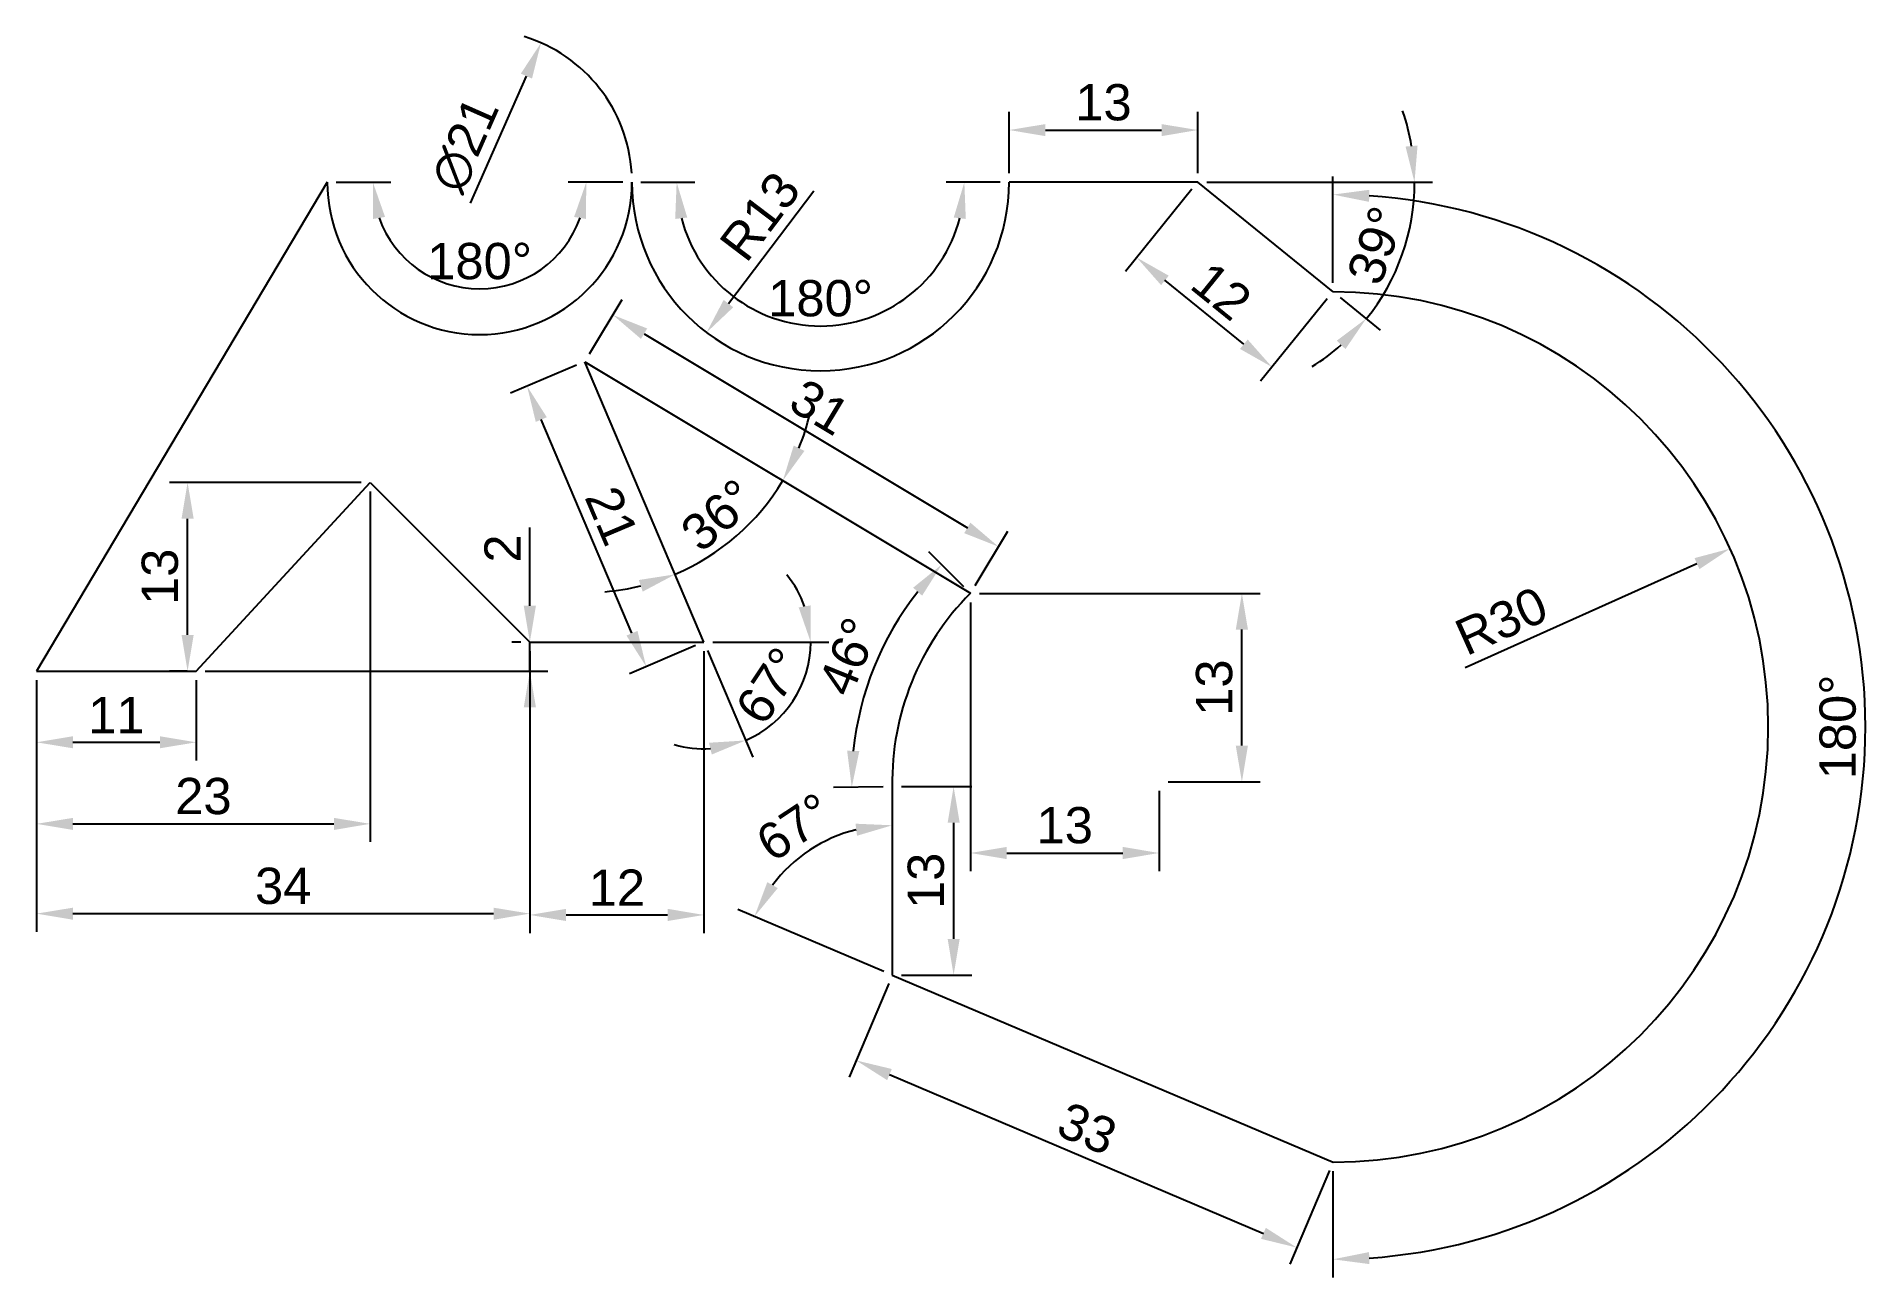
# Model space of a CAD drawing. Header units: millimetres. Extents: x 100 to 226, y 58 to 144.
import ezdxf

# ---------------------------------------------------------------- set-up
doc = ezdxf.new("R2010")
doc.units = ezdxf.units.MM
doc.styles.get("Standard").update_dxf_attribs({"font": 'arial.ttf'})
doc.dimstyles.new('ISO-25', dxfattribs={"dimtxt": 2.5, "dimasz": 2.5, "dimexe": 1.25, "dimexo": 0.625, "dimtad": 1, "dimtxsty": 'Standard', "dimcen": 2.5, "dimadec": 0, "dimazin": 0, "dimtfac": 1, "dimtmove": 0, "dimatfit": 3, "dimfxl": 1, "dimarcsym": 0})

# ---------------------------------------------------------------- blocks, each defined once
blk = doc.blocks.new('*D2')
at = {"color": 0, "lineweight": -2, "transparency": 16777216}
for p, q in [((100, 99.38), (100, 93.84)), ((111, 99.38), (111, 93.84)), ((102.5, 95.09), (108.5, 95.09))]:
    blk.add_line(p, q, dxfattribs=at)
at = {"color": 0, "transparency": 16777216}
for points in [[(102.5, 95.51), (102.5, 94.68), (100, 95.09)], [(108.5, 95.51), (108.5, 94.68), (111, 95.09)]]:
    blk.add_solid(points, dxfattribs=at)
at = {"layer": 'Defpoints', "color": 0, "transparency": 16777216}
for p in [(100, 100), (111, 100), (111, 95.09)]:
    blk.add_point(p, dxfattribs=at)
at = {"color": 0, "transparency": 16777216, "insert": (105.5, 96.97), "char_height": 2.5, "attachment_point": 5}
blk.add_mtext('11', dxfattribs=at)
blk = doc.blocks.new('*D3')
at = {"color": 0, "lineweight": -2, "transparency": 16777216}
for p, q in [((123, 112.38), (123, 88.22)), ((100, 99.38), (100, 88.22)), ((102.5, 89.47), (120.5, 89.47))]:
    blk.add_line(p, q, dxfattribs=at)
at = {"color": 0, "transparency": 16777216}
for points in [[(102.5, 89.88), (102.5, 89.05), (100, 89.47)], [(120.5, 89.88), (120.5, 89.05), (123, 89.47)]]:
    blk.add_solid(points, dxfattribs=at)
at = {"layer": 'Defpoints', "color": 0, "transparency": 16777216}
for p in [(123, 113), (100, 100), (123, 89.47)]:
    blk.add_point(p, dxfattribs=at)
at = {"color": 0, "transparency": 16777216, "insert": (111.5, 91.37), "char_height": 2.5, "attachment_point": 5}
blk.add_mtext('23', dxfattribs=at)
blk = doc.blocks.new('*D4')
at = {"color": 0, "lineweight": -2, "transparency": 16777216}
for p, q in [((134, 101.38), (134, 82.03)), ((100, 99.38), (100, 82.03)), ((102.5, 83.28), (131.5, 83.28))]:
    blk.add_line(p, q, dxfattribs=at)
at = {"color": 0, "transparency": 16777216}
for points in [[(102.5, 83.69), (102.5, 82.86), (100, 83.28)], [(131.5, 83.69), (131.5, 82.86), (134, 83.28)]]:
    blk.add_solid(points, dxfattribs=at)
at = {"layer": 'Defpoints', "color": 0, "transparency": 16777216}
for p in [(134, 102), (100, 100), (134, 83.28)]:
    blk.add_point(p, dxfattribs=at)
at = {"color": 0, "transparency": 16777216, "insert": (117, 85.18), "char_height": 2.5, "attachment_point": 5}
blk.add_mtext('34', dxfattribs=at)
blk = doc.blocks.new('*D5')
at = {"color": 0, "lineweight": -2, "transparency": 16777216}
for p, q in [((122.38, 113), (109.16, 113)), ((110.41, 102.5), (110.41, 110.5)), ((110.38, 100), (109.16, 100))]:
    blk.add_line(p, q, dxfattribs=at)
at = {"color": 0, "transparency": 16777216}
for points in [[(109.99, 110.5), (110.83, 110.5), (110.41, 113)], [(109.99, 102.5), (110.83, 102.5), (110.41, 100)]]:
    blk.add_solid(points, dxfattribs=at)
at = {"layer": 'Defpoints', "color": 0, "transparency": 16777216}
for p in [(110.41, 113), (123, 113), (111, 100)]:
    blk.add_point(p, dxfattribs=at)
at = {"color": 0, "transparency": 16777216, "insert": (108.51, 106.5), "char_height": 2.5, "attachment_point": 5, "rotation": 90}
blk.add_mtext('13', dxfattribs=at)
blk = doc.blocks.new('*D6')
at = {"color": 0, "lineweight": -2, "transparency": 16777216}
for p, q in [((134, 104.5), (134, 109.91)), ((133.38, 102), (132.75, 102)), ((134, 100), (134, 102)), ((111.63, 100), (135.25, 100)), ((134, 97.5), (134, 95))]:
    blk.add_line(p, q, dxfattribs=at)
at = {"color": 0, "transparency": 16777216}
for points in [[(133.58, 104.5), (134.42, 104.5), (134, 102)], [(133.58, 97.5), (134.42, 97.5), (134, 100)]]:
    blk.add_solid(points, dxfattribs=at)
at = {"layer": 'Defpoints', "color": 0, "transparency": 16777216}
for p in [(134, 102), (134, 102), (111, 100)]:
    blk.add_point(p, dxfattribs=at)
at = {"color": 0, "transparency": 16777216, "insert": (132.12, 108.45), "char_height": 2.5, "attachment_point": 5, "rotation": 90}
blk.add_mtext('2', dxfattribs=at)
blk = doc.blocks.new('*D7')
at = {"color": 0, "lineweight": -2, "transparency": 16777216}
for p, q in [((134, 101.38), (134, 81.94)), ((146, 101.38), (146, 81.94)), ((136.5, 83.19), (143.5, 83.19))]:
    blk.add_line(p, q, dxfattribs=at)
at = {"color": 0, "transparency": 16777216}
for points in [[(136.5, 83.61), (136.5, 82.77), (134, 83.19)], [(143.5, 83.61), (143.5, 82.77), (146, 83.19)]]:
    blk.add_solid(points, dxfattribs=at)
at = {"layer": 'Defpoints', "color": 0, "transparency": 16777216}
for p in [(134, 102), (146, 102), (146, 83.19)]:
    blk.add_point(p, dxfattribs=at)
at = {"color": 0, "transparency": 16777216, "insert": (140, 85.07), "char_height": 2.5, "attachment_point": 5}
blk.add_mtext('12', dxfattribs=at)
blk = doc.blocks.new('*D8')
at = {"color": 0, "lineweight": -2, "transparency": 16777216}
for p, q in [((137.22, 121.09), (132.66, 119.15)), ((141.04, 102.61), (134.79, 117.34)), ((145.42, 101.76), (140.87, 99.82))]:
    blk.add_line(p, q, dxfattribs=at)
at = {"color": 0, "transparency": 16777216}
for points in [[(135.17, 117.5), (134.41, 117.18), (133.81, 119.64)], [(141.42, 102.77), (140.66, 102.45), (142.02, 100.31)]]:
    blk.add_solid(points, dxfattribs=at)
at = {"layer": 'Defpoints', "color": 0, "transparency": 16777216}
for p in [(137.79, 121.33), (133.81, 119.64), (146, 102)]:
    blk.add_point(p, dxfattribs=at)
at = {"color": 0, "transparency": 16777216, "insert": (139.65, 110.71), "char_height": 2.5, "attachment_point": 5, "rotation": 293}
blk.add_mtext('21', dxfattribs=at)
blk = doc.blocks.new('*D9')
at = {"color": 0, "lineweight": -2, "transparency": 16777216}
for p, q in [((138.12, 121.87), (140.37, 125.62)), ((141.87, 123.26), (164.16, 109.87)), ((164.69, 105.9), (166.94, 109.65))]:
    blk.add_line(p, q, dxfattribs=at)
at = {"color": 0, "transparency": 16777216}
for points in [[(142.09, 123.62), (141.66, 122.9), (139.73, 124.55)], [(164.37, 110.23), (163.94, 109.51), (166.3, 108.58)]]:
    blk.add_solid(points, dxfattribs=at)
at = {"layer": 'Defpoints', "color": 0, "transparency": 16777216}
for p in [(137.79, 121.33), (166.3, 108.58), (164.37, 105.36)]:
    blk.add_point(p, dxfattribs=at)
at = {"color": 0, "transparency": 16777216, "insert": (153.99, 118.19), "char_height": 2.5, "attachment_point": 5, "rotation": 329}
blk.add_mtext('31', dxfattribs=at)
blk = doc.blocks.new('*D10')
at = {"color": 0, "lineweight": -2, "transparency": 16777216}
for p, q in [((164.37, 104.74), (164.37, 86.21)), ((177.37, 91.74), (177.37, 86.21)), ((166.87, 87.46), (174.87, 87.46))]:
    blk.add_line(p, q, dxfattribs=at)
at = {"color": 0, "transparency": 16777216}
for points in [[(166.87, 87.88), (166.87, 87.04), (164.37, 87.46)], [(174.87, 87.88), (174.87, 87.04), (177.37, 87.46)]]:
    blk.add_solid(points, dxfattribs=at)
at = {"layer": 'Defpoints', "color": 0, "transparency": 16777216}
for p in [(164.37, 105.36), (177.37, 92.36), (177.37, 87.46)]:
    blk.add_point(p, dxfattribs=at)
at = {"color": 0, "transparency": 16777216, "insert": (170.87, 89.36), "char_height": 2.5, "attachment_point": 5}
blk.add_mtext('13', dxfattribs=at)
blk = doc.blocks.new('*D11')
at = {"color": 0, "lineweight": -2, "transparency": 16777216}
for p, q in [((164.99, 105.36), (184.33, 105.36)), ((183.08, 94.86), (183.08, 102.86)), ((177.99, 92.36), (184.33, 92.36))]:
    blk.add_line(p, q, dxfattribs=at)
at = {"color": 0, "transparency": 16777216}
for points in [[(182.66, 102.86), (183.5, 102.86), (183.08, 105.36)], [(182.66, 94.86), (183.5, 94.86), (183.08, 92.36)]]:
    blk.add_solid(points, dxfattribs=at)
at = {"layer": 'Defpoints', "color": 0, "transparency": 16777216}
for p in [(164.37, 105.36), (183.08, 105.36), (177.37, 92.36)]:
    blk.add_point(p, dxfattribs=at)
at = {"color": 0, "transparency": 16777216, "insert": (181.18, 98.86), "char_height": 2.5, "attachment_point": 5, "rotation": 90}
blk.add_mtext('13', dxfattribs=at)
blk = doc.blocks.new('*D12')
at = {"color": 0, "lineweight": -2, "transparency": 16777216}
for p, q in [((163.92, 105.81), (161.5, 108.23)), ((158.36, 92.03), (154.94, 91.97))]:
    blk.add_line(p, q, dxfattribs=at)
blk.add_arc((177.37, 92.36), 21.18, 141.7658, 174.2342, dxfattribs=at)
at = {"color": 0, "transparency": 16777216}
for points in [[(160.42, 105.75), (161.04, 105.2), (162.39, 107.34)], [(156.71, 94.48), (155.87, 94.51), (156.19, 91.99)]]:
    blk.add_solid(points, dxfattribs=at)
at = {"layer": 'Defpoints', "color": 0, "transparency": 16777216}
for p in [(164.37, 105.36), (158.96, 102.85), (158.98, 92.04), (177.37, 92.36)]:
    blk.add_point(p, dxfattribs=at)
at = {"color": 0, "transparency": 16777216, "insert": (155.96, 101.01), "char_height": 2.5, "attachment_point": 5, "rotation": 68}
blk.add_mtext('46°', dxfattribs=at)
blk = doc.blocks.new('*D13')
at = {"color": 0, "lineweight": -2, "transparency": 16777216}
for start, end in [(338.0049, 347.0099), (293, 329), (274.9901, 283.9951)]:
    blk.add_arc((137.79, 121.33), 15.92, start, end, dxfattribs=at)
at = {"color": 0, "transparency": 16777216}
for points in [[(152.93, 115.18), (152.19, 115.55), (151.44, 113.13)], [(141.51, 106.28), (141.78, 105.48), (144.02, 106.67)]]:
    blk.add_solid(points, dxfattribs=at)
at = {"layer": 'Defpoints', "color": 0, "transparency": 16777216}
for p in [(137.79, 121.33), (137.79, 121.33), (146.93, 108.29), (164.37, 105.36), (146, 102)]:
    blk.add_point(p, dxfattribs=at)
at = {"color": 0, "transparency": 16777216, "insert": (146.99, 110.75), "char_height": 2.5, "attachment_point": 5, "rotation": 41}
blk.add_mtext('36°', dxfattribs=at)
blk = doc.blocks.new('*D14')
at = {"color": 0, "lineweight": -2, "transparency": 16777216}
for p, q in [((146.24, 101.42), (149.36, 94.07)), ((146.62, 102), (154.61, 102))]:
    blk.add_line(p, q, dxfattribs=at)
for start, end in [(19.5531, 39.1062), (293, 0), (253.8938, 273.4469)]:
    blk.add_arc((146, 102), 7.36, start, end, dxfattribs=at)
at = {"color": 0, "transparency": 16777216}
for points in [[(153.35, 104.53), (152.53, 104.39), (153.36, 102)], [(146.35, 95.06), (146.54, 94.25), (148.88, 95.22)]]:
    blk.add_solid(points, dxfattribs=at)
at = {"layer": 'Defpoints', "color": 0, "transparency": 16777216}
for p in [(137.79, 121.33), (134, 102), (146, 102), (146, 102), (151.24, 96.83)]:
    blk.add_point(p, dxfattribs=at)
at = {"color": 0, "transparency": 16777216, "insert": (150.55, 98.99), "char_height": 2.5, "attachment_point": 5, "rotation": 56.5}
blk.add_mtext('67°', dxfattribs=at)
blk = doc.blocks.new('*D15')
at = {"color": 0, "lineweight": -2, "transparency": 16777216}
for p, q in [((159.61, 92.04), (164.46, 92.04)), ((163.21, 89.54), (163.21, 81.54)), ((159.61, 79.04), (164.46, 79.04))]:
    blk.add_line(p, q, dxfattribs=at)
at = {"color": 0, "transparency": 16777216}
for points in [[(162.8, 89.54), (163.63, 89.54), (163.21, 92.04)], [(162.8, 81.54), (163.63, 81.54), (163.21, 79.04)]]:
    blk.add_solid(points, dxfattribs=at)
at = {"layer": 'Defpoints', "color": 0, "transparency": 16777216}
for p in [(158.98, 92.04), (158.98, 79.04), (163.21, 79.04)]:
    blk.add_point(p, dxfattribs=at)
at = {"color": 0, "transparency": 16777216, "insert": (161.31, 85.54), "char_height": 2.5, "attachment_point": 5, "rotation": 90}
blk.add_mtext('13', dxfattribs=at)
blk = doc.blocks.new('*D16')
at = {"color": 0, "lineweight": -2, "transparency": 16777216}
blk.add_line((158.41, 79.29), (148.33, 83.57), dxfattribs=at)
blk.add_arc((158.98, 79.04), 10.33, 103.905, 143.095, dxfattribs=at)
at = {"color": 0, "transparency": 16777216}
for points in [[(156.45, 89.48), (156.55, 88.65), (158.98, 89.37)], [(151.09, 85.04), (150.37, 85.45), (149.48, 83.08)]]:
    blk.add_solid(points, dxfattribs=at)
at = {"layer": 'Defpoints', "color": 0, "transparency": 16777216}
for p in [(158.98, 92.04), (155.06, 88.6), (158.98, 79.04), (158.98, 79.04), (189.36, 66.15)]:
    blk.add_point(p, dxfattribs=at)
at = {"color": 0, "transparency": 16777216, "insert": (152.24, 89.24), "char_height": 2.5, "attachment_point": 5, "rotation": 33.5}
blk.add_mtext('67°', dxfattribs=at)
blk = doc.blocks.new('*D17')
at = {"color": 0, "lineweight": -2, "transparency": 16777216}
for p, q in [((158.74, 78.47), (156, 72.01)), ((158.79, 72.18), (184.56, 61.24)), ((189.12, 65.57), (186.38, 59.11))]:
    blk.add_line(p, q, dxfattribs=at)
at = {"color": 0, "transparency": 16777216}
for points in [[(158.95, 72.57), (158.63, 71.8), (156.49, 73.16)], [(184.73, 61.62), (184.4, 60.86), (186.86, 60.26)]]:
    blk.add_solid(points, dxfattribs=at)
at = {"layer": 'Defpoints', "color": 0, "transparency": 16777216}
for p in [(158.98, 79.04), (189.36, 66.15), (186.86, 60.26)]:
    blk.add_point(p, dxfattribs=at)
at = {"color": 0, "transparency": 16777216, "insert": (172.42, 68.46), "char_height": 2.5, "attachment_point": 5, "rotation": 337}
blk.add_mtext('33', dxfattribs=at)
blk = doc.blocks.new('*D18')
at = {"color": 0, "lineweight": -2, "transparency": 16777216}
for p, q in [((189.36, 126.77), (189.36, 134.1)), ((189.36, 65.52), (189.36, 58.2))]:
    blk.add_line(p, q, dxfattribs=at)
blk.add_arc((189.36, 96.15), 36.7, 273.9038, 86.0962, dxfattribs=at)
at = {"color": 0, "transparency": 16777216}
for points in [[(191.85, 132.35), (191.87, 133.18), (189.36, 132.85)], [(191.87, 59.12), (191.85, 59.95), (189.36, 59.45)]]:
    blk.add_solid(points, dxfattribs=at)
at = {"layer": 'Defpoints', "color": 0, "transparency": 16777216}
for p in [(189.36, 126.15), (189.36, 96.15), (221.14, 77.8), (189.36, 66.15)]:
    blk.add_point(p, dxfattribs=at)
at = {"color": 0, "transparency": 16777216, "insert": (224.16, 96.15), "char_height": 2.5, "attachment_point": 5, "rotation": 90}
blk.add_mtext('180°', dxfattribs=at)
blk = doc.blocks.new('*D19')
at = {"color": 0, "lineweight": -2, "transparency": 16777216}
blk.add_line((198.46, 100.24), (214.45, 107.41), dxfattribs=at)
at = {"color": 0, "transparency": 16777216}
blk.add_solid([(214.28, 107.79), (214.62, 107.03), (216.73, 108.44)], dxfattribs=at)
at = {"layer": 'Defpoints', "color": 0, "transparency": 16777216}
for p in [(216.73, 108.44), (189.36, 96.15)]:
    blk.add_point(p, dxfattribs=at)
at = {"color": 0, "transparency": 16777216, "insert": (200.97, 103.45), "char_height": 2.5, "attachment_point": 5, "rotation": 24.1808}
blk.add_mtext('R30', dxfattribs=at)
blk = doc.blocks.new('*D20')
at = {"color": 0, "lineweight": -2, "transparency": 16777216}
blk.add_line((153.57, 133.08), (147.69, 125.33), dxfattribs=at)
at = {"color": 0, "transparency": 16777216}
blk.add_solid([(147.36, 125.59), (148.02, 125.08), (146.18, 123.34)], dxfattribs=at)
at = {"layer": 'Defpoints', "color": 0, "transparency": 16777216}
for p in [(154.04, 133.7), (146.18, 123.34)]:
    blk.add_point(p, dxfattribs=at)
at = {"color": 0, "transparency": 16777216, "insert": (149.87, 131.35), "char_height": 2.5, "attachment_point": 5, "rotation": 52.8252}
blk.add_mtext('R13', dxfattribs=at)
blk = doc.blocks.new('*D21')
at = {"color": 0, "lineweight": -2, "transparency": 16777216}
for p, q in [((179.64, 133.22), (175.05, 127.54)), ((183.22, 122.53), (177.78, 126.94)), ((188.97, 125.66), (184.37, 119.99))]:
    blk.add_line(p, q, dxfattribs=at)
at = {"color": 0, "transparency": 16777216}
for points in [[(178.04, 127.26), (177.51, 126.61), (175.83, 128.51)], [(183.48, 122.86), (182.95, 122.21), (185.16, 120.96)]]:
    blk.add_solid(points, dxfattribs=at)
at = {"layer": 'Defpoints', "color": 0, "transparency": 16777216}
for p in [(180.04, 133.7), (175.83, 128.51), (189.36, 126.15)]:
    blk.add_point(p, dxfattribs=at)
at = {"color": 0, "transparency": 16777216, "insert": (181.68, 126.2), "char_height": 2.5, "attachment_point": 5, "rotation": 321}
blk.add_mtext('12', dxfattribs=at)
blk = doc.blocks.new('*D22')
at = {"color": 0, "lineweight": -2, "transparency": 16777216}
for p, q in [((167.04, 134.33), (167.04, 138.55)), ((180.04, 134.33), (180.04, 138.55)), ((169.54, 137.3), (177.54, 137.3))]:
    blk.add_line(p, q, dxfattribs=at)
at = {"color": 0, "transparency": 16777216}
for points in [[(169.54, 137.71), (169.54, 136.88), (167.04, 137.3)], [(177.54, 137.71), (177.54, 136.88), (180.04, 137.3)]]:
    blk.add_solid(points, dxfattribs=at)
at = {"layer": 'Defpoints', "color": 0, "transparency": 16777216}
for p in [(180.04, 137.3), (167.04, 133.7), (180.04, 133.7)]:
    blk.add_point(p, dxfattribs=at)
at = {"color": 0, "transparency": 16777216, "insert": (173.54, 139.2), "char_height": 2.5, "attachment_point": 5}
blk.add_mtext('13', dxfattribs=at)
blk = doc.blocks.new('*D23')
at = {"color": 0, "lineweight": -2, "transparency": 16777216}
for p, q in [((141.66, 133.7), (145.37, 133.7)), ((166.41, 133.7), (162.7, 133.7))]:
    blk.add_line(p, q, dxfattribs=at)
blk.add_arc((154.04, 133.7), 9.91, 194.4872, 345.5128, dxfattribs=at)
at = {"color": 0, "transparency": 16777216}
for points in [[(144.02, 131.17), (144.85, 131.27), (144.12, 133.7)], [(163.22, 131.27), (164.05, 131.17), (163.95, 133.7)]]:
    blk.add_solid(points, dxfattribs=at)
at = {"layer": 'Defpoints', "color": 0, "transparency": 16777216}
for p in [(141.04, 133.7), (154.04, 133.7), (167.04, 133.7), (149.08, 125.12)]:
    blk.add_point(p, dxfattribs=at)
at = {"color": 0, "transparency": 16777216, "insert": (154.04, 125.69), "char_height": 2.5, "attachment_point": 5}
blk.add_mtext('180°', dxfattribs=at)
blk = doc.blocks.new('*D24')
at = {"color": 0, "lineweight": -2, "transparency": 16777216}
for p, q in [((120.66, 133.7), (124.43, 133.7)), ((140.41, 133.7), (136.64, 133.7))]:
    blk.add_line(p, q, dxfattribs=at)
blk.add_arc((130.54, 133.7), 7.35, 199.5803, 340.4197, dxfattribs=at)
at = {"color": 0, "transparency": 16777216}
for points in [[(123.2, 131.17), (124.02, 131.31), (123.18, 133.7)], [(137.05, 131.31), (137.87, 131.17), (137.89, 133.7)]]:
    blk.add_solid(points, dxfattribs=at)
at = {"layer": 'Defpoints', "color": 0, "transparency": 16777216}
for p in [(120.04, 133.7), (130.54, 133.7), (141.04, 133.7), (126.86, 127.33)]:
    blk.add_point(p, dxfattribs=at)
at = {"color": 0, "transparency": 16777216, "insert": (130.54, 128.25), "char_height": 2.5, "attachment_point": 5}
blk.add_mtext('180°', dxfattribs=at)
blk = doc.blocks.new('*D25')
at = {"color": 0, "lineweight": -2, "transparency": 16777216}
blk.add_line((129.9, 132.27), (133.76, 141.02), dxfattribs=at)
blk.add_arc((130.54, 133.7), 10.5, 3.4105, 73.0228, dxfattribs=at)
at = {"color": 0, "transparency": 16777216}
blk.add_solid([(133.38, 141.19), (134.15, 140.85), (134.77, 143.31)], dxfattribs=at)
at = {"layer": 'Defpoints', "color": 0, "transparency": 16777216}
for p in [(134.77, 143.31), (126.3, 124.09)]:
    blk.add_point(p, dxfattribs=at)
at = {"color": 0, "transparency": 16777216, "insert": (129.53, 136.3), "char_height": 2.5, "attachment_point": 5, "rotation": 66.2019}
blk.add_mtext('∅21', dxfattribs=at)
blk = doc.blocks.new('*D26')
at = {"color": 0, "lineweight": -2, "transparency": 16777216}
for p, q in [((180.66, 133.7), (196.23, 133.7)), ((189.85, 125.76), (192.62, 123.51))]:
    blk.add_line(p, q, dxfattribs=at)
for start, end in [(9.5946, 19.1892), (321, 360), (301.8108, 311.4054)]:
    blk.add_arc((180.04, 133.7), 14.95, start, end, dxfattribs=at)
at = {"color": 0, "transparency": 16777216}
for points in [[(195.19, 136.23), (194.36, 136.16), (194.98, 133.7)], [(189.62, 122.78), (190.22, 122.2), (191.65, 124.3)]]:
    blk.add_solid(points, dxfattribs=at)
at = {"layer": 'Defpoints', "color": 0, "transparency": 16777216}
for p in [(167.04, 133.7), (180.04, 133.7), (180.04, 133.7), (189.36, 126.15), (193.47, 127.15)]:
    blk.add_point(p, dxfattribs=at)
at = {"color": 0, "transparency": 16777216, "insert": (192.33, 129.35), "char_height": 2.5, "attachment_point": 5, "rotation": 70.5}
blk.add_mtext('39°', dxfattribs=at)

msp = doc.modelspace()

# ---------------------------------------------------------------- linework, layer by layer
for p, q in [((120.036, 133.701), (100, 100)), ((180.036, 133.701), (167.036, 133.701)), ((189.362, 126.149), (180.036, 133.701)), ((146, 102), (137.795, 121.331)), ((137.795, 121.331), (164.367, 105.364)), ((111, 100), (123, 113)), ((123, 113), (134, 102)), ((134, 102), (146, 102)), ((100, 100), (111, 100)), ((158.985, 92.044), (158.985, 79.044)), ((158.985, 79.044), (189.362, 66.149))]:
    msp.add_line(p, q)
for centre, radius, start, end in [((130.536, 133.701), 10.5, 180, 0), ((154.036, 133.701), 13, 180, 0), ((189.362, 96.149), 30, 270, 90), ((177.367, 92.364), 18.385, 135, 181)]:
    msp.add_arc(centre, radius, start, end)

# ---------------------------------------------------------------- dimensions: what is measured, and where the dimension line sits
at = {"color": 242, "true_color": 0xcd2027}
dim = msp.add_diameter_dim_2p(p1=(126.299, 124.094), p2=(134.773, 143.308), dimstyle='ISO-25', dxfattribs=at)
dim.commit()
dim.dimension.update_dxf_attribs({"geometry": '*D25', "text_midpoint": (131.329, 135.5), "dimtype": 163})
for p1, p2, distance, picture, middle in [((167.036, 133.701), (180.036, 133.701), 3.594, '*D22', (173.536, 139.197)), ((189.362, 126.149), (180.036, 133.701), 6.679, '*D21', (181.679, 126.196)), ((137.795, 121.331), (164.367, 105.364), 3.753, '*D9', (153.993, 118.195)), ((146, 102), (137.795, 121.331), 4.327, '*D8', (139.645, 110.709)), ((134, 102), (146, 102), -18.809, '*D7', (140, 85.071)), ((100, 100), (111, 100), -4.907, '*D2', (105.5, 96.973)), ((158.985, 92.044), (158.985, 79.044), 4.228, '*D15', (161.311, 85.544)), ((158.985, 79.044), (189.362, 66.149), -6.393, '*D17', (172.418, 68.463))]:
    dim = msp.add_aligned_dim(p1=p1, p2=p2, distance=distance, dimstyle='ISO-25', dxfattribs=at)
    dim.commit()
    dim.dimension.update_dxf_attribs({"geometry": picture, "text_midpoint": middle})
for base, line1, line2, picture, middle in [((193.47, 127.149), ((189.362, 126.149), (180.036, 133.701)), ((180.036, 133.701), (167.036, 133.701)), '*D26', (192.332, 129.347)), ((151.235, 96.825), ((146, 102), (137.795, 121.331)), ((134, 102), (146, 102)), '*D14', (150.553, 98.986)), ((146.928, 108.287), ((137.795, 121.331), (164.367, 105.364)), ((146, 102), (137.795, 121.331)), '*D13', (146.993, 110.749)), ((155.061, 88.596), ((158.985, 92.044), (158.985, 79.044)), ((158.985, 79.044), (189.362, 66.149)), '*D16', (152.236, 89.24))]:
    dim = msp.add_angular_dim_2l(base=base, line1=line1, line2=line2, dimstyle='ISO-25', dxfattribs=at)
    dim.commit()
    dim.dimension.update_dxf_attribs({"geometry": picture, "text_midpoint": middle})
for base, center, p1, p2, picture, middle in [((126.86, 127.335), (130.536, 133.701), (120.036, 133.701), (141.036, 133.701), '*D24', (130.536, 128.252)), ((149.079, 125.116), (154.036, 133.701), (141.036, 133.701), (167.036, 133.701), '*D23', (154.036, 125.689)), ((221.144, 77.8), (189.362, 96.149), (189.362, 66.149), (189.362, 126.149), '*D18', (224.159, 96.149)), ((158.96, 102.849), (177.367, 92.364), (164.367, 105.364), (158.985, 92.044), '*D12', (155.963, 101.012))]:
    dim = msp.add_angular_dim_3p(base=base, center=center, p1=p1, p2=p2, dimstyle='ISO-25', dxfattribs=at)
    dim.commit()
    dim.dimension.update_dxf_attribs({"geometry": picture, "text_midpoint": middle})
for center, mpoint, picture, middle in [((154.036, 133.701), (146.181, 123.343), '*D20', (151.384, 130.205)), ((189.362, 96.149), (216.729, 108.438), '*D19', (201.753, 101.714))]:
    dim = msp.add_radius_dim(center=center, mpoint=mpoint, dimstyle='ISO-25', dxfattribs=at)
    dim.commit()
    dim.dimension.update_dxf_attribs({"geometry": picture, "text_midpoint": middle, "dimtype": 164})
for base, p1, p2, picture, middle in [((123, 89.468), (100, 100), (123, 113), '*D3', (111.5, 91.37)), ((177.367, 87.461), (164.367, 105.364), (177.367, 92.364), '*D10', (170.867, 89.363)), ((134, 83.278), (100, 100), (134, 102), '*D4', (117, 85.18))]:
    dim = msp.add_linear_dim(base=base, p1=p1, p2=p2, dimstyle='ISO-25', dxfattribs=at)
    dim.commit()
    dim.dimension.update_dxf_attribs({"geometry": picture, "text_midpoint": middle})
for base, p1, p2, picture, middle in [((110.411, 113), (111, 100), (123, 113), '*D5', (108.508, 106.5)), ((134, 102), (111, 100), (134, 102), '*D6', (132.12, 108.453)), ((183.079, 105.364), (177.367, 92.364), (164.367, 105.364), '*D11', (181.176, 98.864))]:
    dim = msp.add_linear_dim(base=base, p1=p1, p2=p2, angle=90, dimstyle='ISO-25', dxfattribs=at)
    dim.commit()
    dim.dimension.update_dxf_attribs({"geometry": picture, "text_midpoint": middle})

doc.saveas('drawing.dxf')
